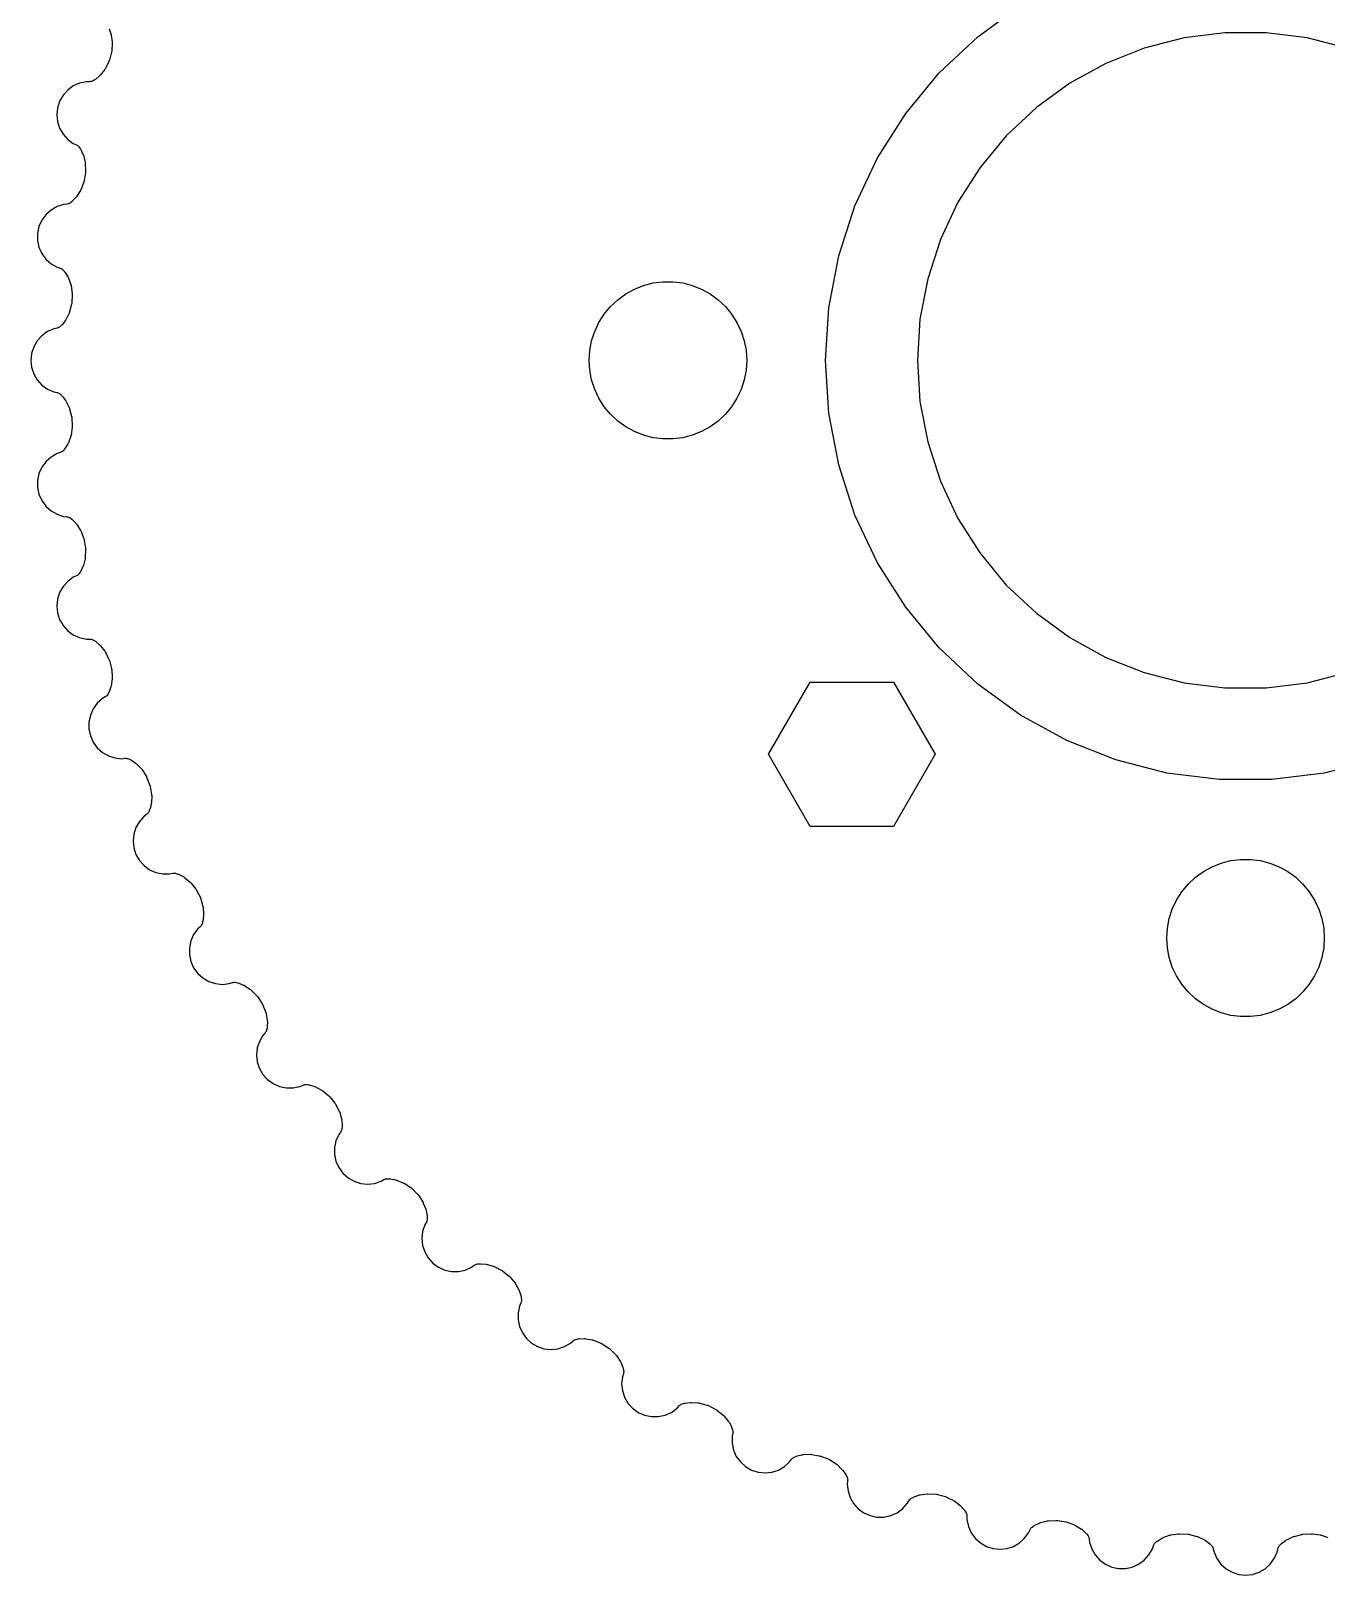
# Model space of a CAD drawing. Header units: metres. Extents: x -46 to 146, y -46 to 46.
# Drawn here: x 53.7 to 103.1, y -46.3 to 12.5 of the extents above; entities that cross this region are included whole.
import ezdxf

# ---------------------------------------------------------------- set-up
doc = ezdxf.new("R2010")
doc.units = ezdxf.units.M

msp = doc.modelspace()

# ---------------------------------------------------------------- linework, layer by layer
for p, q in [((89.8012, 12.3282), (91.4268, 13.5092)), ((56.7192, 12.622), (56.784, 12.4382)), ((56.784, 12.4382), (56.7895, 12.4206)), ((56.7895, 12.4206), (56.7958, 12.3898)), ((56.7958, 12.3898), (56.8319, 12.1331)), ((99.2151, 12.4753), (97.6577, 12.2786)), ((100.785, 12.4753), (99.2151, 12.4753)), ((102.342, 12.2786), (100.785, 12.4753)), ((56.8138, 11.7659), (56.8076, 11.7351)), ((56.8157, 11.7846), (56.8138, 11.7659)), ((56.8339, 12.0831), (56.8157, 11.7846)), ((56.8319, 12.1331), (56.8338, 12.1145)), ((56.8338, 12.1145), (56.8339, 12.0831)), ((88.3365, 10.9527), (89.8012, 12.3282)), ((96.1373, 11.8882), (94.6777, 11.3103)), ((97.6577, 12.2786), (96.1373, 11.8882)), ((103.863, 11.8882), (102.342, 12.2786)), ((56.709, 11.3864), (56.5755, 11.1188)), ((56.7212, 11.4153), (56.709, 11.3864)), ((56.7268, 11.4333), (56.7212, 11.4153)), ((56.8076, 11.7351), (56.7268, 11.4333)), ((94.6777, 11.3103), (93.3022, 10.5541)), ((55.8513, 10.6127), (55.5928, 10.5578)), ((55.9793, 10.6127), (55.8513, 10.6127)), ((56.0107, 10.6147), (55.9793, 10.6127)), ((56.0415, 10.6206), (56.0107, 10.6147)), ((56.0714, 10.6303), (56.0415, 10.6206)), ((56.1023, 10.645), (56.0714, 10.6303)), ((56.167, 10.6816), (56.1023, 10.645)), ((56.1934, 10.6987), (56.167, 10.6816)), ((56.2067, 10.7094), (56.1934, 10.6987)), ((56.3548, 10.8362), (56.2067, 10.7094)), ((56.3773, 10.858), (56.3548, 10.8362)), ((56.3891, 10.8721), (56.3773, 10.858)), ((56.5488, 11.0764), (56.3891, 10.8721)), ((56.5665, 11.1023), (56.5488, 11.0764)), ((56.5755, 11.1188), (56.5665, 11.1023)), ((87.0557, 9.40456), (88.3365, 10.9527)), ((54.9611, 10.0987), (54.829, 9.86996)), ((55.1379, 10.2951), (54.9611, 10.0987)), ((55.3516, 10.4503), (55.1379, 10.2951)), ((55.5928, 10.5578), (55.3516, 10.4503)), ((93.3022, 10.5541), (92.0322, 9.63141)), ((54.7474, 9.61873), (54.7197, 9.35603)), ((54.829, 9.86996), (54.7474, 9.61873)), ((92.0322, 9.63141), (90.8879, 8.55682)), ((54.7197, 9.35603), (54.7474, 9.09332)), ((54.7474, 9.09332), (54.829, 8.84207)), ((54.829, 8.84207), (54.9611, 8.61325)), ((85.9791, 7.70805), (87.0557, 9.40456)), ((54.9611, 8.61325), (55.1378, 8.41698)), ((55.1378, 8.41698), (55.3516, 8.26169)), ((55.3516, 8.26169), (55.4685, 8.20961)), ((90.8879, 8.55682), (89.8873, 7.34731)), ((55.4685, 8.20961), (55.4987, 8.19362)), ((55.4987, 8.19362), (55.5243, 8.17542)), ((55.5243, 8.17542), (55.5474, 8.15414)), ((55.5474, 8.15414), (55.5676, 8.13016)), ((55.5676, 8.13016), (55.612, 8.07039)), ((55.612, 8.07039), (55.6217, 8.05624)), ((55.6217, 8.05624), (55.6369, 8.02879)), ((55.6369, 8.02879), (55.7206, 7.85275)), ((55.7206, 7.85275), (55.7279, 7.83585)), ((55.7279, 7.83585), (55.7374, 7.80592)), ((55.7374, 7.80592), (55.8001, 7.55435)), ((85.1236, 5.88998), (85.9791, 7.70805)), ((55.8176, 7.15599), (55.7687, 6.84734)), ((55.8001, 7.55435), (55.804, 7.53603)), ((55.804, 7.53603), (55.8073, 7.50481)), ((55.8073, 7.50481), (55.8204, 7.20605)), ((55.8206, 7.18724), (55.8176, 7.15599)), ((55.8204, 7.20605), (55.8206, 7.18724)), ((89.8873, 7.34731), (89.0462, 6.02191)), ((55.629, 6.47388), (55.4916, 6.254)), ((55.6439, 6.50148), (55.629, 6.47388)), ((55.6512, 6.51877), (55.6439, 6.50148)), ((55.7559, 6.79884), (55.6512, 6.51877)), ((55.7651, 6.82889), (55.7559, 6.79884)), ((55.7687, 6.84734), (55.7651, 6.82889)), ((54.9838, 5.93977), (54.7326, 5.85818)), ((55.1112, 5.95317), (54.9838, 5.93977)), ((55.1421, 5.9584), (55.1112, 5.95317)), ((55.1722, 5.96748), (55.1421, 5.9584)), ((55.2009, 5.98026), (55.1722, 5.96748)), ((55.23, 5.99815), (55.2009, 5.98026)), ((55.2906, 6.04129), (55.23, 5.99815)), ((55.315, 6.06107), (55.2906, 6.04129)), ((55.3272, 6.07307), (55.315, 6.06107)), ((55.4612, 6.21463), (55.3272, 6.07307)), ((55.4813, 6.23874), (55.4612, 6.21463)), ((55.4916, 6.254), (55.4813, 6.23874)), ((84.5027, 3.97903), (85.1236, 5.88998)), ((89.0462, 6.02191), (88.3778, 4.60155)), ((54.1522, 5.3356), (54.0448, 5.09422)), ((54.3075, 5.54927), (54.1522, 5.3356)), ((54.5038, 5.72604), (54.3075, 5.54927)), ((54.7326, 5.85818), (54.5038, 5.72604)), ((54.0448, 5.09422), (53.9898, 4.83585)), ((53.9898, 4.83585), (53.9898, 4.57172)), ((53.9898, 4.57172), (54.0448, 4.31326)), ((54.0448, 4.31326), (54.1522, 4.07198)), ((88.3778, 4.60155), (87.8927, 3.10861)), ((54.1522, 4.07198), (54.3075, 3.85828)), ((54.3075, 3.85828), (54.5038, 3.68149)), ((54.5038, 3.68149), (54.7326, 3.54941)), ((54.7326, 3.54941), (54.8543, 3.50984)), ((84.1262, 2.00533), (84.5027, 3.97903)), ((54.8543, 3.50984), (54.8861, 3.49706)), ((54.8861, 3.49706), (54.9134, 3.48163)), ((54.9134, 3.48163), (54.9386, 3.46288)), ((54.9386, 3.46288), (54.9612, 3.44113)), ((54.9612, 3.44113), (55.0116, 3.38632)), ((55.0116, 3.38632), (55.0227, 3.37332)), ((55.0227, 3.37332), (55.0407, 3.34761)), ((55.0407, 3.34761), (55.1423, 3.18127)), ((55.1423, 3.18127), (55.1513, 3.16524)), ((55.1513, 3.16524), (55.1639, 3.13646)), ((55.1639, 3.13646), (55.2526, 2.89284)), ((77.073, 2.85316), (77.4379, 2.94685)), ((77.4379, 2.94685), (77.8116, 2.99408)), ((77.8116, 2.99408), (78.1884, 2.99408)), ((78.1884, 2.99408), (78.5621, 2.94685)), ((78.5621, 2.94685), (78.927, 2.85316)), ((87.8927, 3.10861), (87.5986, 1.56665)), ((55.2526, 2.89284), (55.2584, 2.87502)), ((55.2584, 2.87502), (55.265, 2.84431)), ((55.265, 2.84431), (55.3092, 2.54857)), ((55.3116, 2.49847), (55.2953, 2.1864)), ((55.3092, 2.54857), (55.3113, 2.52988)), ((55.3113, 2.52988), (55.3116, 2.49847)), ((76.0877, 2.31154), (76.3925, 2.53297)), ((76.3925, 2.53297), (76.7227, 2.71448)), ((76.7227, 2.71448), (77.073, 2.85316)), ((78.927, 2.85316), (79.2773, 2.71448)), ((79.2773, 2.71448), (79.6075, 2.53297)), ((79.6075, 2.53297), (79.9123, 2.31154)), ((55.1954, 1.80038), (55.0817, 1.56735)), ((55.2073, 1.82941), (55.1954, 1.80038)), ((55.2127, 1.84734), (55.2073, 1.82941)), ((55.2876, 2.13684), (55.2127, 1.84734)), ((55.2936, 2.16768), (55.2876, 2.13684)), ((55.2953, 2.1864), (55.2936, 2.16768)), ((75.573, 1.76335), (75.8131, 2.05363)), ((75.8131, 2.05363), (76.0877, 2.31154)), ((79.9123, 2.31154), (80.1869, 2.05363)), ((80.1869, 2.05363), (80.427, 1.76335)), ((84, 0), (84.1262, 2.00533)), ((54.6095, 1.20177), (54.3682, 1.09433)), ((54.7348, 1.22839), (54.6095, 1.20177)), ((54.765, 1.23683), (54.7348, 1.22839)), ((54.794, 1.24901), (54.765, 1.23683)), ((54.8212, 1.26471), (54.794, 1.24901)), ((54.8483, 1.28557), (54.8212, 1.26471)), ((54.9041, 1.33481), (54.8483, 1.28557)), ((54.9262, 1.35703), (54.9041, 1.33481)), ((54.9371, 1.37024), (54.9262, 1.35703)), ((55.0555, 1.52502), (54.9371, 1.37024)), ((55.073, 1.5511), (55.0555, 1.52502)), ((55.0817, 1.56735), (55.073, 1.5511)), ((75.2107, 1.10437), (75.3711, 1.44525)), ((75.3711, 1.44525), (75.573, 1.76335)), ((80.427, 1.76335), (80.6289, 1.44525)), ((80.6289, 1.44525), (80.7893, 1.10437)), ((87.5986, 1.56665), (87.5, 0)), ((53.9777, 0.74272), (53.8456, 0.51395)), ((54.1545, 0.93903), (53.9777, 0.74272)), ((54.3682, 1.09433), (54.1545, 0.93903)), ((75.0237, 0.37599), (75.0943, 0.74606)), ((75.0943, 0.74606), (75.2107, 1.10437)), ((80.7893, 1.10437), (80.9057, 0.74606)), ((80.9057, 0.74606), (80.9763, 0.37599)), ((53.764, 0.2627), (53.7364, 0)), ((53.7364, 0), (53.764, -0.2627)), ((53.8456, 0.51395), (53.764, 0.2627)), ((75, 0), (75.0237, 0.37599)), ((75.0237, -0.37599), (75, 0)), ((80.9763, 0.37599), (81, 0)), ((81, 0), (80.9763, -0.37599)), ((84.1262, -2.00533), (84, 0)), ((87.5, 0), (87.5986, -1.56665)), ((53.764, -0.2627), (53.8456, -0.51395)), ((53.8456, -0.51395), (53.9777, -0.74272)), ((75.0943, -0.74606), (75.0237, -0.37599)), ((80.9763, -0.37599), (80.9057, -0.74606)), ((53.9777, -0.74272), (54.1545, -0.93903)), ((54.1545, -0.93903), (54.3682, -1.09433)), ((54.3682, -1.09433), (54.6095, -1.20177)), ((75.2107, -1.10437), (75.0943, -0.74606)), ((75.3711, -1.44525), (75.2107, -1.10437)), ((80.7893, -1.10437), (80.6289, -1.44525)), ((80.9057, -0.74606), (80.7893, -1.10437)), ((54.6095, -1.20177), (54.7348, -1.22839)), ((54.7348, -1.22839), (54.7677, -1.23778)), ((54.7677, -1.23778), (54.7965, -1.25027)), ((54.7965, -1.25027), (54.8235, -1.26628)), ((54.8235, -1.26628), (54.8483, -1.28554)), ((54.8483, -1.28554), (54.904, -1.33478)), ((54.904, -1.33478), (54.9165, -1.34656)), ((54.9165, -1.34656), (54.9371, -1.37024)), ((54.9371, -1.37024), (55.0556, -1.52504)), ((55.0556, -1.52504), (55.0662, -1.54005)), ((55.0662, -1.54005), (55.0817, -1.56735)), ((55.0817, -1.56735), (55.1954, -1.80037)), ((75.573, -1.76335), (75.3711, -1.44525)), ((75.8131, -2.05363), (75.573, -1.76335)), ((80.427, -1.76335), (80.1869, -2.05363)), ((80.6289, -1.44525), (80.427, -1.76335)), ((87.5986, -1.56665), (87.8927, -3.10861)), ((55.1954, -1.80037), (55.203, -1.8175)), ((55.203, -1.8175), (55.2127, -1.84734)), ((55.2127, -1.84734), (55.2876, -2.13684)), ((55.2876, -2.13684), (55.2917, -2.15523)), ((55.2917, -2.15523), (55.2953, -2.18642)), ((55.2953, -2.18642), (55.3116, -2.49849)), ((76.0877, -2.31154), (75.8131, -2.05363)), ((76.3925, -2.53297), (76.0877, -2.31154)), ((79.9123, -2.31154), (79.6075, -2.53297)), ((80.1869, -2.05363), (79.9123, -2.31154)), ((84.5027, -3.97903), (84.1262, -2.00533)), ((55.2526, -2.89282), (55.1639, -3.13646)), ((55.2615, -2.8627), (55.2526, -2.89282)), ((55.265, -2.84431), (55.2615, -2.8627)), ((55.3092, -2.54857), (55.265, -2.84431)), ((55.3119, -2.51729), (55.3092, -2.54857)), ((55.3116, -2.49849), (55.3119, -2.51729)), ((76.7227, -2.71448), (76.3925, -2.53297)), ((77.073, -2.85316), (76.7227, -2.71448)), ((77.4379, -2.94685), (77.073, -2.85316)), ((78.927, -2.85316), (78.5621, -2.94685)), ((79.2773, -2.71448), (78.927, -2.85316)), ((79.6075, -2.53297), (79.2773, -2.71448)), ((54.8544, -3.50983), (54.7326, -3.54941)), ((54.8836, -3.49826), (54.8544, -3.50983)), ((54.9111, -3.48314), (54.8836, -3.49826)), ((54.9365, -3.46469), (54.9111, -3.48314)), ((54.9613, -3.44112), (54.9365, -3.46469)), ((55.0116, -3.38632), (54.9613, -3.44112)), ((55.0313, -3.36191), (55.0116, -3.38632)), ((55.0407, -3.34761), (55.0313, -3.36191)), ((55.1423, -3.18129), (55.0407, -3.34761)), ((55.157, -3.15353), (55.1423, -3.18129)), ((55.1639, -3.13646), (55.157, -3.15353)), ((77.8116, -2.99408), (77.4379, -2.94685)), ((78.1884, -2.99408), (77.8116, -2.99408)), ((78.5621, -2.94685), (78.1884, -2.99408)), ((87.8927, -3.10861), (88.3778, -4.60155)), ((54.1522, -4.07198), (54.0448, -4.31326)), ((54.3075, -3.85828), (54.1522, -4.07198)), ((54.5038, -3.68149), (54.3075, -3.85828)), ((54.7326, -3.54941), (54.5038, -3.68149)), ((85.1236, -5.88998), (84.5027, -3.97903)), ((54.0448, -4.31326), (53.9898, -4.57172)), ((53.9898, -4.57172), (53.9898, -4.83585)), ((88.3778, -4.60155), (89.0462, -6.02191)), ((53.9898, -4.83585), (54.0448, -5.09422)), ((54.0448, -5.09422), (54.1522, -5.3356)), ((54.1522, -5.3356), (54.3075, -5.54927)), ((54.3075, -5.54927), (54.5038, -5.72604)), ((54.5038, -5.72604), (54.7326, -5.85818)), ((54.7326, -5.85818), (54.9838, -5.93977)), ((54.9838, -5.93977), (55.1111, -5.95316)), ((55.1111, -5.95316), (55.1449, -5.95906)), ((55.1449, -5.95906), (55.1748, -5.96848)), ((55.1748, -5.96848), (55.2033, -5.98157)), ((55.2033, -5.98157), (55.23, -5.99814)), ((55.23, -5.99814), (55.2906, -6.04131)), ((55.2906, -6.04131), (55.3042, -6.05171)), ((55.3042, -6.05171), (55.3272, -6.07312)), ((55.3272, -6.07312), (55.4612, -6.21469)), ((55.4612, -6.21469), (55.4733, -6.22849)), ((55.4733, -6.22849), (55.4916, -6.25401)), ((55.4916, -6.25401), (55.629, -6.47386)), ((85.9791, -7.70805), (85.1236, -5.88998)), ((89.0462, -6.02191), (89.8873, -7.34731)), ((55.629, -6.47386), (55.6383, -6.49011)), ((55.6383, -6.49011), (55.6512, -6.51877)), ((55.6512, -6.51877), (55.7559, -6.79886)), ((55.7559, -6.79886), (55.7619, -6.81671)), ((55.7619, -6.81671), (55.7687, -6.84735)), ((55.7687, -6.84735), (55.8176, -7.15601)), ((55.8001, -7.55437), (55.7374, -7.80594)), ((55.8058, -7.52348), (55.8001, -7.55437)), ((55.8073, -7.50482), (55.8058, -7.52348)), ((55.8204, -7.20607), (55.8073, -7.50482)), ((55.8176, -7.15601), (55.8198, -7.17468)), ((55.8198, -7.17468), (55.8204, -7.20607)), ((89.8873, -7.34731), (90.8879, -8.55682)), ((55.4685, -8.20963), (55.3515, -8.2617)), ((55.4964, -8.19508), (55.4685, -8.20963)), ((55.5221, -8.17715), (55.4964, -8.19508)), ((55.5455, -8.15616), (55.5221, -8.17715)), ((55.5677, -8.13011), (55.5455, -8.15616)), ((55.612, -8.07036), (55.5677, -8.13011)), ((55.6291, -8.04402), (55.612, -8.07036)), ((55.6369, -8.02881), (55.6291, -8.04402)), ((55.7206, -7.85277), (55.6369, -8.02881)), ((55.7323, -7.82362), (55.7206, -7.85277)), ((55.7374, -7.80594), (55.7323, -7.82362)), ((87.0557, -9.40456), (85.9791, -7.70805)), ((54.9611, -8.61325), (54.829, -8.84207)), ((55.1378, -8.41698), (54.9611, -8.61325)), ((55.3515, -8.2617), (55.1378, -8.41698)), ((90.8879, -8.55682), (92.0322, -9.63141)), ((54.7474, -9.09332), (54.7197, -9.35603)), ((54.7197, -9.35603), (54.7474, -9.61873)), ((54.829, -8.84207), (54.7474, -9.09332)), ((88.3365, -10.9527), (87.0557, -9.40456)), ((54.7474, -9.61873), (54.829, -9.86996)), ((54.829, -9.86996), (54.9611, -10.0987)), ((92.0322, -9.63141), (93.3022, -10.5541)), ((54.9611, -10.0987), (55.1379, -10.2951)), ((55.1379, -10.2951), (55.3516, -10.4503)), ((55.3516, -10.4503), (55.5928, -10.5578)), ((55.5928, -10.5578), (55.8513, -10.6127)), ((93.3022, -10.5541), (94.6777, -11.3103)), ((55.8513, -10.6127), (55.9793, -10.6127)), ((55.9793, -10.6127), (56.0135, -10.6151)), ((56.0135, -10.6151), (56.0443, -10.6213)), ((56.0443, -10.6213), (56.074, -10.6313)), ((56.074, -10.6313), (56.1022, -10.645)), ((56.1022, -10.645), (56.167, -10.6816)), ((56.167, -10.6816), (56.1816, -10.6905)), ((56.1816, -10.6905), (56.2067, -10.7094)), ((56.2067, -10.7094), (56.3548, -10.8362)), ((56.3548, -10.8362), (56.3683, -10.8487)), ((56.3683, -10.8487), (56.3891, -10.8722)), ((56.3891, -10.8722), (56.5488, -11.0764)), ((56.5488, -11.0764), (56.5598, -11.0916)), ((56.5598, -11.0916), (56.5755, -11.1188)), ((56.5755, -11.1188), (56.709, -11.3864)), ((89.8012, -12.3282), (88.3365, -10.9527)), ((56.709, -11.3864), (56.7167, -11.4035)), ((56.7167, -11.4035), (56.7268, -11.4333)), ((56.7268, -11.4333), (56.8076, -11.7351)), ((56.8076, -11.7351), (56.8118, -11.7535)), ((56.8118, -11.7535), (56.8157, -11.7846)), ((94.6777, -11.3103), (96.1373, -11.8882)), ((56.8319, -12.1331), (56.7958, -12.3899)), ((56.8157, -11.7846), (56.8339, -12.0831)), ((56.8343, -12.1018), (56.8319, -12.1331)), ((56.8339, -12.0831), (56.8343, -12.1018)), ((81.8265, -15), (83.4133, -12.2517)), ((83.4133, -12.2517), (86.5867, -12.2517)), ((86.5867, -12.2517), (88.1735, -15)), ((91.4268, -13.5092), (89.8012, -12.3282)), ((96.1373, -11.8882), (97.6577, -12.2786)), ((97.6577, -12.2786), (99.2151, -12.4753)), ((100.785, -12.4753), (102.342, -12.2786)), ((102.342, -12.2786), (103.863, -11.8882)), ((56.4597, -12.8835), (56.2634, -13.0603)), ((56.5706, -12.8194), (56.4597, -12.8835)), ((56.5968, -12.8021), (56.5706, -12.8194)), ((56.6205, -12.7816), (56.5968, -12.8021)), ((56.6416, -12.7582), (56.6205, -12.7816)), ((56.6609, -12.73), (56.6416, -12.7582)), ((56.6987, -12.6659), (56.6609, -12.73)), ((56.713, -12.6379), (56.6987, -12.6659)), ((56.7192, -12.622), (56.713, -12.6379)), ((56.784, -12.4382), (56.7192, -12.622)), ((56.7926, -12.408), (56.784, -12.4382)), ((56.7958, -12.3899), (56.7926, -12.408)), ((99.2151, -12.4753), (100.785, -12.4753)), ((56.0007, -13.5152), (55.9458, -13.7737)), ((56.1081, -13.274), (56.0007, -13.5152)), ((56.2634, -13.0603), (56.1081, -13.274)), ((93.1875, -14.4772), (91.4268, -13.5092)), ((55.9458, -13.7737), (55.9458, -14.0379)), ((55.9458, -14.0379), (56.0007, -14.2962)), ((56.0007, -14.2962), (56.1081, -14.5376)), ((56.1081, -14.5376), (56.2634, -14.7513)), ((95.0557, -15.2169), (93.1875, -14.4772)), ((56.2634, -14.7513), (56.4597, -14.928)), ((56.4597, -14.928), (56.6885, -15.0601)), ((56.6885, -15.0601), (56.9398, -15.1418)), ((56.9398, -15.1418), (57.2025, -15.1694)), ((57.2025, -15.1694), (57.3298, -15.156)), ((57.3298, -15.156), (57.364, -15.1548)), ((57.364, -15.1548), (57.3953, -15.1577)), ((57.3953, -15.1577), (57.4259, -15.1646)), ((57.4259, -15.1646), (57.4554, -15.1753)), ((57.4554, -15.1753), (57.5237, -15.2049)), ((57.5237, -15.2049), (57.5391, -15.2122)), ((57.5391, -15.2122), (57.5661, -15.2284)), ((57.5661, -15.2284), (57.7265, -15.339)), ((83.4133, -17.7483), (81.8265, -15)), ((88.1735, -15), (86.5867, -17.7483)), ((97.0019, -15.7166), (95.0557, -15.2169)), ((104.944, -15.2169), (102.998, -15.7166)), ((57.7265, -15.339), (57.7413, -15.35)), ((57.7413, -15.35), (57.7645, -15.3712)), ((57.7645, -15.3712), (57.9446, -15.5577)), ((57.9446, -15.5577), (57.9571, -15.5716)), ((57.9571, -15.5716), (57.9756, -15.597)), ((57.9756, -15.597), (58.1363, -15.8491)), ((58.1363, -15.8491), (58.1458, -15.8654)), ((58.1458, -15.8654), (58.1589, -15.8939)), ((98.9953, -15.9684), (97.0019, -15.7166)), ((102.998, -15.7166), (101.005, -15.9684)), ((58.1589, -15.8939), (58.2709, -16.1857)), ((58.2709, -16.1857), (58.277, -16.2035)), ((58.277, -16.2035), (58.2841, -16.234)), ((58.2841, -16.234), (58.3334, -16.529)), ((101.005, -15.9684), (98.9953, -15.9684)), ((58.3209, -16.8874), (58.2757, -17.077)), ((58.3263, -16.8564), (58.3209, -16.8874)), ((58.3276, -16.8381), (58.3263, -16.8564)), ((58.3367, -16.5789), (58.3276, -16.8381)), ((58.3334, -16.529), (58.3358, -16.5476)), ((58.3358, -16.5476), (58.3367, -16.5789)), ((57.8682, -17.5604), (57.7361, -17.7892)), ((58.0449, -17.3641), (57.8682, -17.5604)), ((58.1485, -17.2888), (58.0449, -17.3641)), ((58.1727, -17.2688), (58.1485, -17.2888)), ((58.1942, -17.2459), (58.1727, -17.2688)), ((58.2127, -17.2205), (58.1942, -17.2459)), ((58.229, -17.1904), (58.2127, -17.2205)), ((58.2599, -17.1228), (58.229, -17.1904)), ((58.2711, -17.0935), (58.2599, -17.1228)), ((58.2757, -17.077), (58.2711, -17.0935)), ((57.6545, -18.0404), (57.6268, -18.3031)), ((57.7361, -17.7892), (57.6545, -18.0404)), ((86.5867, -17.7483), (83.4133, -17.7483)), ((57.6268, -18.3031), (57.6545, -18.5659)), ((57.6545, -18.5659), (57.7361, -18.8171)), ((57.7361, -18.8171), (57.8682, -19.0459)), ((57.8682, -19.0459), (58.045, -19.2422)), ((58.045, -19.2422), (58.2586, -19.3974)), ((58.2586, -19.3974), (58.5, -19.5049)), ((98.3925, -19.467), (98.7227, -19.2855)), ((98.7227, -19.2855), (99.073, -19.1468)), ((99.073, -19.1468), (99.4379, -19.0531)), ((99.4379, -19.0531), (99.8116, -19.0059)), ((99.8116, -19.0059), (100.188, -19.0059)), ((100.188, -19.0059), (100.562, -19.0531)), ((100.562, -19.0531), (100.927, -19.1468)), ((100.927, -19.1468), (101.277, -19.2855)), ((101.277, -19.2855), (101.607, -19.467)), ((58.5, -19.5049), (58.7584, -19.5598)), ((58.7584, -19.5598), (59.0226, -19.5598)), ((59.0226, -19.5598), (59.1478, -19.5332)), ((59.1478, -19.5332), (59.1816, -19.5284)), ((59.1816, -19.5284), (59.213, -19.5281)), ((59.213, -19.5281), (59.2442, -19.5317)), ((59.2442, -19.5317), (59.2747, -19.5393)), ((59.2747, -19.5393), (59.3457, -19.5616)), ((59.3457, -19.5616), (59.3619, -19.5673)), ((59.3619, -19.5673), (59.3903, -19.5805)), ((59.3903, -19.5805), (59.5615, -19.6738)), ((59.5615, -19.6738), (59.5773, -19.6832)), ((59.5773, -19.6832), (59.6026, -19.7018)), ((59.6026, -19.7018), (59.8012, -19.8684)), ((59.8012, -19.8684), (59.8151, -19.881)), ((59.8151, -19.881), (59.8362, -19.9043)), ((59.8362, -19.9043), (60.0224, -20.1383)), ((97.573, -20.2366), (97.8131, -19.9464)), ((97.8131, -19.9464), (98.0877, -19.6884)), ((98.0877, -19.6884), (98.3925, -19.467)), ((101.607, -19.467), (101.912, -19.6884)), ((101.912, -19.6884), (102.187, -19.9464)), ((102.187, -19.9464), (102.427, -20.2366)), ((60.0224, -20.1383), (60.0335, -20.1534)), ((60.0335, -20.1534), (60.0495, -20.1804)), ((60.0495, -20.1804), (60.1914, -20.4589)), ((60.1914, -20.4589), (60.1993, -20.4759)), ((60.1993, -20.4759), (60.2095, -20.5056)), ((60.2095, -20.5056), (60.2894, -20.7938)), ((97.2107, -20.8956), (97.3711, -20.5547)), ((97.3711, -20.5547), (97.573, -20.2366)), ((102.427, -20.2366), (102.629, -20.5547)), ((102.629, -20.5547), (102.789, -20.8956)), ((60.3145, -21.1515), (60.2893, -21.3448)), ((60.2894, -20.7938), (60.2937, -20.812)), ((60.2937, -20.812), (60.2979, -20.8431)), ((60.2979, -20.8431), (60.3159, -21.1018)), ((60.3165, -21.1202), (60.3145, -21.1515)), ((60.3159, -21.1018), (60.3165, -21.1202)), ((97.0943, -21.2539), (97.2107, -20.8956)), ((102.789, -20.8956), (102.906, -21.2539)), ((60.0898, -21.6544), (59.9345, -21.8682)), ((60.185, -21.5688), (60.0898, -21.6544)), ((60.207, -21.5463), (60.185, -21.5688)), ((60.2259, -21.5213), (60.207, -21.5463)), ((60.2416, -21.4941), (60.2259, -21.5213)), ((60.2547, -21.4625), (60.2416, -21.4941)), ((60.2784, -21.392), (60.2547, -21.4625)), ((60.2865, -21.3616), (60.2784, -21.392)), ((60.2893, -21.3448), (60.2865, -21.3616)), ((97, -22), (97.0237, -21.624)), ((97.0237, -21.624), (97.0943, -21.2539)), ((102.906, -21.2539), (102.976, -21.624)), ((102.976, -21.624), (103, -22)), ((59.8271, -22.1095), (59.7722, -22.3679)), ((59.9345, -21.8682), (59.8271, -22.1095)), ((97.0237, -22.376), (97, -22)), ((103, -22), (102.976, -22.376)), ((59.7722, -22.3679), (59.7722, -22.6321)), ((59.7722, -22.6321), (59.8271, -22.8905)), ((59.8271, -22.8905), (59.9345, -23.1318)), ((97.0943, -22.7461), (97.0237, -22.376)), ((97.2107, -23.1044), (97.0943, -22.7461)), ((102.906, -22.7461), (102.789, -23.1044)), ((102.976, -22.376), (102.906, -22.7461)), ((59.9345, -23.1318), (60.0898, -23.3455)), ((60.0898, -23.3455), (60.2862, -23.5223)), ((60.2862, -23.5223), (60.5149, -23.6543)), ((97.3711, -23.4453), (97.2107, -23.1044)), ((97.573, -23.7634), (97.3711, -23.4453)), ((102.629, -23.4453), (102.427, -23.7634)), ((102.789, -23.1044), (102.629, -23.4453)), ((60.5149, -23.6543), (60.7662, -23.736)), ((60.7662, -23.736), (61.0289, -23.7636)), ((61.0289, -23.7636), (61.2916, -23.736)), ((61.2916, -23.736), (61.4133, -23.6964)), ((61.4133, -23.6964), (61.4465, -23.6881)), ((61.4465, -23.6881), (61.4777, -23.6845)), ((61.4777, -23.6845), (61.5091, -23.6849)), ((61.5091, -23.6849), (61.5402, -23.6892)), ((61.5402, -23.6892), (61.6131, -23.7039)), ((61.6131, -23.7039), (61.6298, -23.7079)), ((61.6298, -23.7079), (61.6595, -23.7181)), ((61.6595, -23.7181), (61.8395, -23.793)), ((61.8395, -23.793), (61.8562, -23.8006)), ((61.8562, -23.8006), (61.8833, -23.8165)), ((61.8833, -23.8165), (62.0983, -23.9615)), ((62.0983, -23.9615), (62.1134, -23.9725)), ((62.1134, -23.9725), (62.1367, -23.9935)), ((62.1367, -23.9935), (62.3464, -24.2067)), ((97.8131, -24.0536), (97.573, -23.7634)), ((98.0877, -24.3115), (97.8131, -24.0536)), ((102.187, -24.0536), (101.912, -24.3115)), ((102.427, -23.7634), (102.187, -24.0536)), ((62.3464, -24.2067), (62.3591, -24.2206)), ((62.3591, -24.2206), (62.3778, -24.2458)), ((62.3778, -24.2458), (62.548, -24.5079)), ((62.548, -24.5079), (62.5576, -24.5241)), ((62.5576, -24.5241), (62.5709, -24.5525)), ((62.5709, -24.5525), (62.6805, -24.8308)), ((98.3925, -24.533), (98.0877, -24.3115)), ((98.7227, -24.7145), (98.3925, -24.533)), ((101.607, -24.533), (101.277, -24.7145)), ((101.912, -24.3115), (101.607, -24.533)), ((62.6805, -24.8308), (62.6867, -24.8484)), ((62.6867, -24.8484), (62.6941, -24.879)), ((62.6941, -24.879), (62.7391, -25.1343)), ((62.7428, -25.1839), (62.7379, -25.3788)), ((62.7391, -25.1343), (62.7416, -25.1526)), ((62.7416, -25.1526), (62.7428, -25.1839)), ((99.073, -24.8532), (98.7227, -24.7145)), ((99.4379, -24.9469), (99.073, -24.8532)), ((99.8116, -24.9941), (99.4379, -24.9469)), ((100.188, -24.9941), (99.8116, -24.9941)), ((100.562, -24.9469), (100.188, -24.9941)), ((100.927, -24.8532), (100.562, -24.9469)), ((101.277, -24.7145), (100.927, -24.8532)), ((62.572, -25.7076), (62.4399, -25.9364)), ((62.6577, -25.6124), (62.572, -25.7076)), ((62.6772, -25.5878), (62.6577, -25.6124)), ((62.6934, -25.561), (62.6772, -25.5878)), ((62.7062, -25.5323), (62.6934, -25.561)), ((62.7159, -25.4994), (62.7062, -25.5323)), ((62.732, -25.4268), (62.7159, -25.4994)), ((62.7369, -25.3958), (62.732, -25.4268)), ((62.7379, -25.3788), (62.7369, -25.3958)), ((62.3582, -26.1876), (62.3306, -26.4503)), ((62.3306, -26.4503), (62.3582, -26.713)), ((62.4399, -25.9364), (62.3582, -26.1876)), ((62.3582, -26.713), (62.4399, -26.9643)), ((62.4399, -26.9643), (62.5719, -27.193)), ((62.5719, -27.193), (62.7487, -27.3894)), ((62.7487, -27.3894), (62.9624, -27.5446)), ((62.9624, -27.5446), (63.2038, -27.6521)), ((63.9847, -27.6521), (64.1017, -27.6)), ((64.1017, -27.6), (64.1338, -27.5883)), ((64.1338, -27.5883), (64.1645, -27.5815)), ((64.1645, -27.5815), (64.1957, -27.5785)), ((64.1957, -27.5785), (64.2271, -27.5795)), ((64.2271, -27.5795), (64.3012, -27.5866)), ((64.3012, -27.5866), (64.3182, -27.5888)), ((64.3182, -27.5888), (64.3488, -27.5959)), ((64.3488, -27.5959), (64.5356, -27.6515)), ((63.2038, -27.6521), (63.4622, -27.707)), ((63.4622, -27.707), (63.7263, -27.707)), ((63.7263, -27.707), (63.9847, -27.6521)), ((64.5356, -27.6515), (64.553, -27.6574)), ((64.553, -27.6574), (64.5816, -27.6703)), ((64.5816, -27.6703), (64.8105, -27.792)), ((64.8105, -27.792), (64.8267, -27.8014)), ((64.8267, -27.8014), (64.8522, -27.8198)), ((64.8522, -27.8198), (65.0829, -28.01)), ((65.0829, -28.01), (65.097, -28.0225)), ((65.097, -28.0225), (65.1183, -28.0456)), ((65.1183, -28.0456), (65.3149, -28.2885)), ((65.3149, -28.2885), (65.3262, -28.3035)), ((65.3262, -28.3035), (65.3424, -28.3304)), ((65.3424, -28.3304), (65.4804, -28.5957)), ((65.4804, -28.5957), (65.4885, -28.6126)), ((65.4885, -28.6126), (65.499, -28.6422)), ((65.499, -28.6422), (65.5704, -28.8915)), ((65.5394, -29.3755), (65.4642, -29.4791)), ((65.5563, -29.349), (65.5394, -29.3755)), ((65.5696, -29.3205), (65.5563, -29.349)), ((65.5793, -29.2907), (65.5696, -29.3205)), ((65.5704, -28.8915), (65.5748, -28.9093)), ((65.5748, -28.9093), (65.5793, -28.9404)), ((65.5793, -28.9404), (65.5949, -29.1347)), ((65.5856, -29.257), (65.5793, -29.2907)), ((65.594, -29.1831), (65.5856, -29.257)), ((65.5956, -29.1517), (65.594, -29.1831)), ((65.5949, -29.1347), (65.5956, -29.1517)), ((65.3567, -29.7204), (65.3018, -29.9788)), ((65.3018, -29.9788), (65.3018, -30.243)), ((65.4642, -29.4791), (65.3567, -29.7204)), ((65.3018, -30.243), (65.3567, -30.5014)), ((65.3567, -30.5014), (65.4642, -30.7427)), ((65.4642, -30.7427), (65.6194, -30.9564)), ((65.6194, -30.9564), (65.8158, -31.1332)), ((65.8158, -31.1332), (66.0445, -31.2653)), ((67.2439, -31.1762), (67.2747, -31.17)), ((67.2747, -31.17), (67.306, -31.1677)), ((67.306, -31.1677), (67.3804, -31.167)), ((67.3804, -31.167), (67.3974, -31.1674)), ((67.3974, -31.1674), (67.4286, -31.1713)), ((66.0445, -31.2653), (66.2958, -31.3469)), ((66.2958, -31.3469), (66.5585, -31.3745)), ((66.5585, -31.3745), (66.8212, -31.3469)), ((66.8212, -31.3469), (67.0725, -31.2652)), ((67.0725, -31.2652), (67.1833, -31.2012)), ((67.1833, -31.2012), (67.2141, -31.1862)), ((67.2141, -31.1862), (67.2439, -31.1762)), ((67.4286, -31.1713), (67.6202, -31.207)), ((67.6202, -31.207), (67.6382, -31.2111)), ((67.6382, -31.2111), (67.668, -31.221)), ((67.668, -31.221), (67.9084, -31.3181)), ((67.9084, -31.3181), (67.9254, -31.3257)), ((67.9254, -31.3257), (67.9527, -31.3414)), ((67.9527, -31.3414), (68.2021, -31.5064)), ((68.2021, -31.5064), (68.2174, -31.5173)), ((68.2174, -31.5173), (68.2409, -31.5381)), ((68.2409, -31.5381), (68.4619, -31.7591)), ((68.4619, -31.7591), (68.4747, -31.7729)), ((68.4747, -31.7729), (68.4936, -31.7979)), ((68.4936, -31.7979), (68.6586, -32.0473)), ((68.6586, -32.0473), (68.6683, -32.0633)), ((68.6683, -32.0633), (68.6819, -32.0916)), ((68.6819, -32.0916), (68.779, -32.332)), ((68.779, -32.332), (68.7853, -32.3494)), ((68.7348, -32.9276), (68.6531, -33.1788)), ((68.7988, -32.8166), (68.7348, -32.9276)), ((68.7853, -32.3494), (68.793, -32.3798)), ((68.793, -32.3798), (68.8288, -32.5714)), ((68.8127, -32.7885), (68.7988, -32.8166)), ((68.8231, -32.7589), (68.8127, -32.7885)), ((68.8296, -32.7281), (68.8231, -32.7589)), ((68.8288, -32.5714), (68.8313, -32.5883)), ((68.8323, -32.6941), (68.8296, -32.7281)), ((68.8313, -32.5883), (68.833, -32.6197)), ((68.833, -32.6197), (68.8323, -32.6941)), ((68.6531, -33.1788), (68.6255, -33.4415)), ((68.6255, -33.4415), (68.6531, -33.7042)), ((68.6531, -33.7042), (68.7347, -33.9555)), ((68.7347, -33.9555), (68.8668, -34.1842)), ((68.8668, -34.1842), (69.0436, -34.3806)), ((69.0436, -34.3806), (69.2573, -34.5358)), ((69.2573, -34.5358), (69.4986, -34.6433)), ((69.4986, -34.6433), (69.757, -34.6982)), ((69.757, -34.6982), (70.0212, -34.6982)), ((70.0212, -34.6982), (70.2796, -34.6433)), ((70.2796, -34.6433), (70.5209, -34.5358)), ((70.5209, -34.5358), (70.6245, -34.4606)), ((70.6245, -34.4606), (70.6535, -34.4424)), ((70.6535, -34.4424), (70.682, -34.4294)), ((70.682, -34.4294), (70.712, -34.42)), ((70.712, -34.42), (70.7429, -34.4145)), ((70.7429, -34.4145), (70.8168, -34.406)), ((70.8168, -34.406), (70.834, -34.4046)), ((70.834, -34.4046), (70.8653, -34.4051)), ((70.8653, -34.4051), (71.0596, -34.4207)), ((71.0596, -34.4207), (71.0779, -34.4229)), ((71.0779, -34.4229), (71.1086, -34.4296)), ((71.1086, -34.4296), (71.3578, -34.501)), ((71.3578, -34.501), (71.3756, -34.5069)), ((71.3756, -34.5069), (71.4043, -34.5196)), ((71.4043, -34.5196), (71.6696, -34.6576)), ((71.6696, -34.6576), (71.6859, -34.6669)), ((71.6859, -34.6669), (71.7115, -34.6851)), ((71.7115, -34.6851), (71.9544, -34.8817)), ((71.9544, -34.8817), (71.9686, -34.8941)), ((71.9686, -34.8941), (71.99, -34.9171)), ((71.99, -34.9171), (72.1802, -35.1479)), ((72.1802, -35.1479), (72.1915, -35.1627)), ((72.1915, -35.1627), (72.208, -35.1895)), ((72.208, -35.1895), (72.3297, -35.4184)), ((72.3297, -35.4184), (72.3377, -35.435)), ((72.3377, -35.435), (72.3486, -35.4645)), ((72.3486, -35.4645), (72.4041, -35.6513)), ((72.4109, -35.8689), (72.4, -35.8983)), ((72.4041, -35.6513), (72.4084, -35.6678)), ((72.4084, -35.6678), (72.4134, -35.6988)), ((72.4181, -35.8383), (72.4109, -35.8689)), ((72.4134, -35.6988), (72.4205, -35.7728)), ((72.4214, -35.8071), (72.4181, -35.8383)), ((72.4205, -35.7728), (72.4214, -35.8071)), ((72.3479, -36.0153), (72.293, -36.2737)), ((72.293, -36.2737), (72.293, -36.5378)), ((72.4, -35.8983), (72.3479, -36.0153)), ((72.293, -36.5378), (72.3479, -36.7962)), ((72.3479, -36.7962), (72.4554, -37.0376)), ((72.4554, -37.0376), (72.6106, -37.2513)), ((72.6106, -37.2513), (72.807, -37.4281)), ((72.807, -37.4281), (73.0357, -37.5601)), ((73.0357, -37.5601), (73.287, -37.6418)), ((73.8124, -37.6418), (74.0636, -37.5601)), ((74.0636, -37.5601), (74.2924, -37.428)), ((74.2924, -37.428), (74.3875, -37.3424)), ((74.3875, -37.3424), (74.4145, -37.3213)), ((74.4145, -37.3213), (74.4415, -37.3053)), ((74.4415, -37.3053), (74.4703, -37.2929)), ((74.4703, -37.2929), (74.5005, -37.2841)), ((74.5005, -37.2841), (74.5731, -37.268)), ((74.5731, -37.268), (74.59, -37.2648)), ((74.59, -37.2648), (74.6212, -37.2621)), ((74.6212, -37.2621), (74.8161, -37.2572)), ((74.8161, -37.2572), (74.8345, -37.2574)), ((74.8345, -37.2574), (74.8657, -37.261)), ((74.8657, -37.261), (75.121, -37.306)), ((75.121, -37.306), (75.1393, -37.3099)), ((75.1393, -37.3099), (75.1692, -37.3195)), ((75.1692, -37.3195), (75.4475, -37.4291)), ((75.4475, -37.4291), (75.4647, -37.4366)), ((75.4647, -37.4366), (75.4921, -37.452)), ((75.4921, -37.452), (75.7542, -37.6222)), ((75.7542, -37.6222), (75.7695, -37.6331)), ((75.7695, -37.6331), (75.7933, -37.6536)), ((73.287, -37.6418), (73.5497, -37.6694)), ((73.5497, -37.6694), (73.8124, -37.6418)), ((75.7933, -37.6536), (76.0065, -37.8633)), ((76.0065, -37.8633), (76.0194, -37.8769)), ((76.0194, -37.8769), (76.0385, -37.9018)), ((76.0385, -37.9018), (76.1835, -38.1167)), ((76.1835, -38.1167), (76.1932, -38.1324)), ((76.1932, -38.1324), (76.2071, -38.1605)), ((76.2071, -38.1605), (76.2819, -38.3405)), ((76.264, -38.7084), (76.2364, -38.9711)), ((76.3036, -38.5866), (76.264, -38.7084)), ((76.2819, -38.3405), (76.2879, -38.3565)), ((76.2879, -38.3565), (76.2961, -38.3868)), ((76.2961, -38.3868), (76.3108, -38.4597)), ((76.3114, -38.5562), (76.3036, -38.5866)), ((76.3108, -38.4597), (76.3153, -38.4937)), ((76.3153, -38.5251), (76.3114, -38.5562)), ((76.3153, -38.4937), (76.3153, -38.5251)), ((76.2364, -38.9711), (76.264, -39.2338)), ((76.264, -39.2338), (76.3457, -39.4851)), ((76.3457, -39.4851), (76.4777, -39.7138)), ((76.4777, -39.7138), (76.6545, -39.9102)), ((76.6545, -39.9102), (76.8682, -40.0655)), ((78.1318, -40.0655), (78.3456, -39.9101)), ((78.3456, -39.9101), (78.4312, -39.815)), ((78.4312, -39.815), (78.4558, -39.7912)), ((78.4558, -39.7912), (78.481, -39.7726)), ((78.481, -39.7726), (78.5083, -39.7572)), ((78.5083, -39.7572), (78.5374, -39.7453)), ((78.5374, -39.7453), (78.608, -39.7216)), ((78.608, -39.7216), (78.6244, -39.7168)), ((78.6244, -39.7168), (78.6552, -39.7107)), ((78.6552, -39.7107), (78.8485, -39.6856)), ((78.8485, -39.6856), (78.8668, -39.6839)), ((78.8668, -39.6839), (78.8982, -39.6841)), ((78.8982, -39.6841), (79.1569, -39.7021)), ((79.1569, -39.7021), (79.1755, -39.7041)), ((79.1755, -39.7041), (79.2062, -39.7106)), ((79.2062, -39.7106), (79.4944, -39.7905)), ((79.4944, -39.7905), (79.5123, -39.7962)), ((79.5123, -39.7962), (79.5411, -39.8086)), ((79.5411, -39.8086), (79.8196, -39.9505)), ((79.8196, -39.9505), (79.836, -39.9597)), ((79.836, -39.9597), (79.8617, -39.9776)), ((79.8617, -39.9776), (80.0957, -40.1638)), ((76.8682, -40.0655), (77.1095, -40.1729)), ((77.1095, -40.1729), (77.3679, -40.2278)), ((77.3679, -40.2278), (77.6321, -40.2278)), ((77.6321, -40.2278), (77.8905, -40.1729)), ((77.8905, -40.1729), (78.1318, -40.0655)), ((80.0957, -40.1638), (80.1099, -40.176)), ((80.1099, -40.176), (80.1316, -40.1988)), ((80.1316, -40.1988), (80.2982, -40.3974)), ((80.2982, -40.3974), (80.3096, -40.412)), ((80.3096, -40.412), (80.3263, -40.4385)), ((80.3263, -40.4385), (80.4195, -40.6097)), ((80.4195, -40.6097), (80.4271, -40.6249)), ((80.4271, -40.6249), (80.4384, -40.6542)), ((80.4384, -40.6542), (80.4607, -40.7252)), ((80.4668, -40.8522), (80.4402, -40.9775)), ((80.4402, -40.9775), (80.4402, -41.2416)), ((80.4607, -40.7252), (80.4688, -40.7585)), ((80.4714, -40.8211), (80.4668, -40.8522)), ((80.4688, -40.7585), (80.472, -40.7897)), ((80.472, -40.7897), (80.4714, -40.8211)), ((80.4402, -41.2416), (80.4951, -41.5)), ((80.4951, -41.5), (80.6026, -41.7414)), ((80.6026, -41.7414), (80.7578, -41.955)), ((82.8095, -41.771), (82.8772, -41.7401)), ((82.8772, -41.7401), (82.8931, -41.7335)), ((82.8931, -41.7335), (82.9231, -41.7243)), ((82.9231, -41.7243), (83.1127, -41.6791)), ((83.1127, -41.6791), (83.1307, -41.6755)), ((83.1307, -41.6755), (83.1619, -41.6724)), ((83.1619, -41.6724), (83.421, -41.6633)), ((83.421, -41.6633), (83.4398, -41.6634)), ((83.4398, -41.6634), (83.471, -41.6666)), ((83.471, -41.6666), (83.7659, -41.7159)), ((83.7659, -41.7159), (83.7844, -41.7197)), ((83.7844, -41.7197), (83.8143, -41.7291)), ((83.8143, -41.7291), (84.1061, -41.8411)), ((80.7578, -41.955), (80.9541, -42.1318)), ((80.9541, -42.1318), (81.1829, -42.2639)), ((81.1829, -42.2639), (81.4341, -42.3455)), ((81.9596, -42.3455), (82.2108, -42.2639)), ((82.2108, -42.2639), (82.4396, -42.1318)), ((82.4396, -42.1318), (82.6359, -41.955)), ((82.6359, -41.955), (82.7112, -41.8515)), ((82.7112, -41.8515), (82.7331, -41.8252)), ((82.7331, -41.8252), (82.7563, -41.804)), ((82.7563, -41.804), (82.7819, -41.7858)), ((82.7819, -41.7858), (82.8095, -41.771)), ((84.1061, -41.8411), (84.1234, -41.8485)), ((84.1234, -41.8485), (84.1509, -41.8637)), ((84.1509, -41.8637), (84.403, -42.0244)), ((84.403, -42.0244), (84.4184, -42.035)), ((84.4184, -42.035), (84.4424, -42.0554)), ((84.4424, -42.0554), (84.6288, -42.2355)), ((84.6288, -42.2355), (84.6416, -42.2488)), ((84.6416, -42.2488), (84.661, -42.2735)), ((84.661, -42.2735), (84.7716, -42.4339)), ((81.4341, -42.3455), (81.6969, -42.3732)), ((81.6969, -42.3732), (81.9596, -42.3455)), ((84.7716, -42.4339), (84.7808, -42.4483)), ((84.7808, -42.4483), (84.7951, -42.4763)), ((84.7951, -42.4763), (84.8247, -42.5445)), ((84.8247, -42.5445), (84.8362, -42.5768)), ((84.844, -42.6702), (84.8306, -42.7975)), ((84.8306, -42.7975), (84.8582, -43.0602)), ((84.8362, -42.5768), (84.8427, -42.6075)), ((84.8427, -42.6075), (84.8453, -42.6388)), ((84.8453, -42.6388), (84.844, -42.6702)), ((84.8582, -43.0602), (84.9399, -43.3115)), ((84.9399, -43.3115), (85.072, -43.5403)), ((87.1165, -43.5403), (87.1805, -43.4294)), ((87.1805, -43.4294), (87.1996, -43.401)), ((87.1996, -43.401), (87.2204, -43.3775)), ((87.2204, -43.3775), (87.244, -43.3568)), ((87.244, -43.3568), (87.27, -43.3391)), ((87.27, -43.3391), (87.334, -43.3013)), ((87.334, -43.3013), (87.3491, -43.2931)), ((87.3491, -43.2931), (87.378, -43.2808)), ((87.378, -43.2808), (87.5618, -43.216)), ((87.5618, -43.216), (87.5794, -43.2105)), ((87.5794, -43.2105), (87.6102, -43.2042)), ((87.6102, -43.2042), (87.8669, -43.1681)), ((87.8669, -43.1681), (87.8855, -43.1662)), ((87.8855, -43.1662), (87.9169, -43.1661)), ((87.9169, -43.1661), (88.2154, -43.1843)), ((88.2154, -43.1843), (88.2341, -43.1862)), ((88.2341, -43.1862), (88.2649, -43.1924)), ((88.2649, -43.1924), (88.5667, -43.2732)), ((88.5667, -43.2732), (88.5847, -43.2788)), ((88.5847, -43.2788), (88.6136, -43.291)), ((88.6136, -43.291), (88.8812, -43.4245)), ((88.8812, -43.4245), (88.8977, -43.4335)), ((88.8977, -43.4335), (88.9236, -43.4512)), ((88.9236, -43.4512), (89.1279, -43.6109)), ((85.072, -43.5403), (85.2487, -43.7366)), ((85.2487, -43.7366), (85.4624, -43.8919)), ((85.4624, -43.8919), (85.7038, -43.9993)), ((85.7038, -43.9993), (85.9621, -44.0542)), ((85.9621, -44.0542), (86.2263, -44.0542)), ((86.2263, -44.0542), (86.4848, -43.9993)), ((86.4848, -43.9993), (86.726, -43.8919)), ((86.726, -43.8919), (86.9397, -43.7366)), ((86.9397, -43.7366), (87.1165, -43.5403)), ((89.1279, -43.6109), (89.142, -43.6227)), ((89.142, -43.6227), (89.1638, -43.6452)), ((89.1638, -43.6452), (89.2906, -43.7933)), ((89.2906, -43.7933), (89.3013, -43.8066)), ((89.3013, -43.8066), (89.3184, -43.833)), ((89.3184, -43.833), (89.355, -43.8977)), ((89.355, -43.8977), (89.3697, -43.9286)), ((89.3697, -43.9286), (89.3794, -43.9585)), ((89.3794, -43.9585), (89.3853, -43.9893)), ((89.3853, -43.9893), (89.3873, -44.0207)), ((89.3873, -44.0207), (89.3873, -44.1487)), ((89.3873, -44.1487), (89.4422, -44.4072)), ((89.4422, -44.4072), (89.5497, -44.6484)), ((89.5497, -44.6484), (89.7049, -44.8621)), ((91.583, -44.8622), (91.7383, -44.6484)), ((91.7383, -44.6484), (91.7904, -44.5315)), ((91.7904, -44.5315), (91.8064, -44.5013)), ((91.8064, -44.5013), (91.8246, -44.4757)), ((91.8246, -44.4757), (91.8459, -44.4526)), ((91.8459, -44.4526), (91.8698, -44.4324)), ((91.8698, -44.4324), (91.9296, -44.388)), ((91.9296, -44.388), (91.9438, -44.3783)), ((91.9438, -44.3783), (91.9712, -44.3631)), ((91.9712, -44.3631), (92.1472, -44.2794)), ((92.1472, -44.2794), (92.1642, -44.2721)), ((92.1642, -44.2721), (92.1941, -44.2626)), ((92.1941, -44.2626), (92.4456, -44.1999)), ((92.4456, -44.1999), (92.464, -44.196)), ((92.464, -44.196), (92.4952, -44.1927)), ((92.4952, -44.1927), (92.7939, -44.1796)), ((92.7939, -44.1796), (92.8128, -44.1794)), ((92.8128, -44.1794), (92.844, -44.1824)), ((92.844, -44.1824), (93.1527, -44.2313)), ((93.1527, -44.2313), (93.1711, -44.2349)), ((93.1711, -44.2349), (93.2012, -44.2441)), ((93.2012, -44.2441), (93.4812, -44.3488)), ((93.4812, -44.3488), (93.4985, -44.3561)), ((93.4985, -44.3561), (93.5261, -44.371)), ((93.5261, -44.371), (93.746, -44.5084)), ((93.746, -44.5084), (93.7613, -44.5187)), ((93.7613, -44.5187), (93.7854, -44.5388)), ((93.7854, -44.5388), (93.9269, -44.6728)), ((93.9269, -44.6728), (93.9389, -44.685)), ((93.9389, -44.685), (93.9587, -44.7094)), ((97.1557, -44.735), (97.4514, -44.6908)), ((97.4514, -44.6908), (97.4701, -44.6887)), ((97.4701, -44.6887), (97.5015, -44.6884)), ((97.5015, -44.6884), (97.8136, -44.7047)), ((102.186, -44.7047), (102.498, -44.6884)), ((102.498, -44.6884), (102.517, -44.6881)), ((102.517, -44.6881), (102.549, -44.6908)), ((102.549, -44.6908), (102.844, -44.735)), ((89.7049, -44.8621), (89.9013, -45.0389)), ((89.9013, -45.0389), (90.13, -45.171)), ((90.13, -45.171), (90.3813, -45.2526)), ((90.3813, -45.2526), (90.644, -45.2803)), ((90.644, -45.2803), (90.9067, -45.2526)), ((90.9067, -45.2526), (91.1579, -45.171)), ((91.1579, -45.171), (91.3867, -45.0389)), ((91.3867, -45.0389), (91.583, -44.8622)), ((93.9587, -44.7094), (94.0018, -44.77)), ((94.0018, -44.77), (94.0197, -44.7991)), ((94.0197, -44.7991), (94.0325, -44.8278)), ((94.0325, -44.8278), (94.0416, -44.8579)), ((94.0416, -44.8579), (94.0468, -44.8888)), ((94.0468, -44.8888), (94.0602, -45.0162)), ((94.0602, -45.0162), (94.1418, -45.2674)), ((94.1418, -45.2674), (94.274, -45.4962)), ((96.3185, -45.4962), (96.4506, -45.2674)), ((96.4506, -45.2674), (96.4902, -45.1457)), ((96.4902, -45.1457), (96.5029, -45.1139)), ((96.5029, -45.1139), (96.5184, -45.0866)), ((96.5184, -45.0866), (96.5371, -45.0614)), ((96.5371, -45.0614), (96.5589, -45.0388)), ((96.5589, -45.0388), (96.6137, -44.9884)), ((96.6137, -44.9884), (96.6267, -44.9773)), ((96.6267, -44.9773), (96.6524, -44.9593)), ((96.6524, -44.9593), (96.8187, -44.8577)), ((96.8187, -44.8577), (96.8348, -44.8487)), ((96.8348, -44.8487), (96.8635, -44.8361)), ((96.8635, -44.8361), (97.1072, -44.7474)), ((97.1072, -44.7474), (97.125, -44.7416)), ((97.125, -44.7416), (97.1557, -44.735)), ((97.8136, -44.7047), (97.8323, -44.7064)), ((97.8323, -44.7064), (97.8632, -44.7124)), ((97.8632, -44.7124), (98.1527, -44.7873)), ((98.1527, -44.7873), (98.1706, -44.7927)), ((98.1706, -44.7927), (98.1996, -44.8046)), ((98.1996, -44.8046), (98.4326, -44.9183)), ((98.4326, -44.9183), (98.4489, -44.927)), ((98.4489, -44.927), (98.475, -44.9445)), ((98.475, -44.9445), (98.6298, -45.0629)), ((98.6298, -45.0629), (98.643, -45.0738)), ((98.643, -45.0738), (98.6652, -45.0959)), ((98.6652, -45.0959), (98.7144, -45.1517)), ((98.7144, -45.1517), (98.7353, -45.1788)), ((98.7353, -45.1788), (98.751, -45.206)), ((98.751, -45.206), (98.7632, -45.235)), ((98.7632, -45.235), (98.7716, -45.2652)), ((98.7716, -45.2652), (98.7982, -45.3905)), ((101.202, -45.3905), (101.228, -45.2652)), ((101.228, -45.2652), (101.238, -45.2323)), ((101.238, -45.2323), (101.25, -45.2035)), ((101.25, -45.2035), (101.266, -45.1765)), ((101.266, -45.1765), (101.286, -45.1517)), ((101.286, -45.1517), (101.335, -45.096)), ((101.335, -45.096), (101.347, -45.0835)), ((101.347, -45.0835), (101.37, -45.0629)), ((101.37, -45.0629), (101.525, -44.9444)), ((101.525, -44.9444), (101.54, -44.9338)), ((101.54, -44.9338), (101.567, -44.9183)), ((101.567, -44.9183), (101.8, -44.8046)), ((101.8, -44.8046), (101.818, -44.797)), ((101.818, -44.797), (101.847, -44.7873)), ((101.847, -44.7873), (102.137, -44.7124)), ((102.137, -44.7124), (102.155, -44.7083)), ((102.155, -44.7083), (102.186, -44.7047)), ((102.844, -44.735), (102.863, -44.7385)), ((102.863, -44.7385), (102.893, -44.7474)), ((102.893, -44.7474), (103.136, -44.8361)), ((94.274, -45.4962), (94.4507, -45.6925)), ((94.4507, -45.6925), (94.6644, -45.8478)), ((94.6644, -45.8478), (94.9058, -45.9552)), ((95.6867, -45.9552), (95.928, -45.8478)), ((95.928, -45.8478), (96.1417, -45.6925)), ((96.1417, -45.6925), (96.3185, -45.4962)), ((98.7982, -45.3905), (98.9057, -45.6318)), ((98.9057, -45.6318), (99.061, -45.8455)), ((99.061, -45.8455), (99.2573, -46.0223)), ((100.743, -46.0223), (100.939, -45.8455)), ((100.939, -45.8455), (101.094, -45.6318)), ((101.094, -45.6318), (101.202, -45.3905)), ((94.9058, -45.9552), (95.1642, -46.0102)), ((95.1642, -46.0102), (95.4283, -46.0102)), ((95.4283, -46.0102), (95.6867, -45.9552)), ((99.2573, -46.0223), (99.4861, -46.1544)), ((99.4861, -46.1544), (99.7373, -46.236)), ((99.7373, -46.236), (100, -46.2636)), ((100, -46.2636), (100.263, -46.236)), ((100.263, -46.236), (100.514, -46.1544)), ((100.514, -46.1544), (100.743, -46.0223))]:
    msp.add_line(p, q)

doc.saveas('drawing.dxf')
